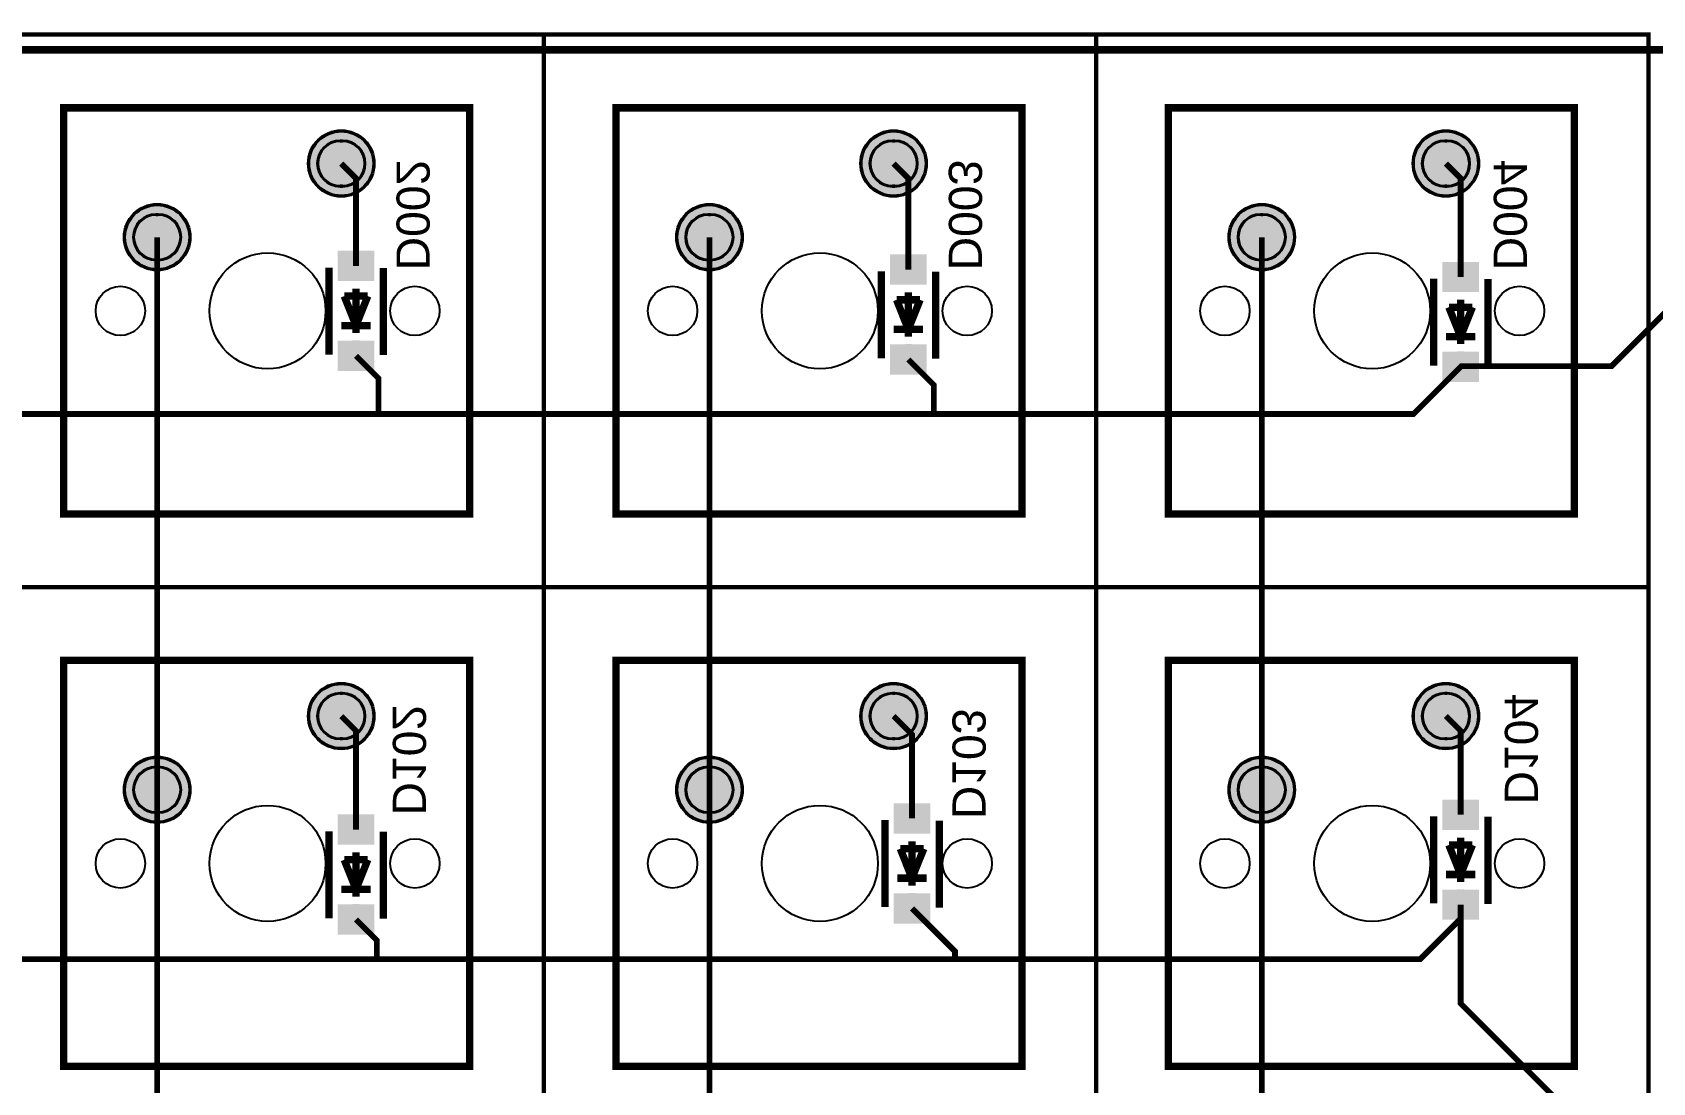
# Model space of a CAD drawing. Header units: millimetres. Extents: x 4 to 247, y 4 to 83.
# Drawn here: x 43.4 to 99.3, y 44 to 80.2 of the extents above; entities that cross this region are included whole.
import ezdxf

# ---------------------------------------------------------------- set-up
doc = ezdxf.new("R2010")
doc.units = ezdxf.units.MM
for name, color, linetype, true_color in [('BoardOutLine', 7, 'Continuous', 0xff00ff), ('BottomLayer', 7, 'Continuous', 0x0000ff), ('BottomPasteMaskLayer', 7, 'Continuous', 0x800000), ('BottomSilkLayer', 7, 'Continuous', 0x66cc33), ('BottomSolderMaskLayer', 7, 'Continuous', 0xaa00ff), ('Document', 7, 'Continuous', 0xffffff), ('Multi-Layer', 7, 'Continuous', 0xc0c0c0), ('TopLayer', 7, 'Continuous', 0xff0000), ('TopSilkLayer', 7, 'Continuous', 0xffcc00), ('TopSolderMaskLayer', 7, 'Continuous', 0x800080)]:
    doc.layers.add(name, color=color, linetype=linetype, true_color=true_color)
doc.styles.get("Standard").update_dxf_attribs({"font": 'arial.ttf'})

msp = doc.modelspace()

# ---------------------------------------------------------------- hatches: boundary and pattern name
at = {"layer": 'BottomLayer'}
for points in [[(55.21, 71.662), (55.21, 72.662), (54.01, 72.662), (54.01, 71.662)], [(74.26, 71.535), (74.26, 72.535), (73.06, 72.535), (73.06, 71.535)], [(93.31, 71.281), (93.31, 72.281), (92.11, 72.281), (92.11, 71.281)], [(55.21, 68.562), (55.21, 69.562), (54.01, 69.562), (54.01, 68.562)], [(74.26, 68.435), (74.26, 69.435), (73.06, 69.435), (73.06, 68.435)], [(93.31, 68.181), (93.31, 69.181), (92.11, 69.181), (92.11, 68.181)], [(93.31, 52.739), (93.31, 53.739), (92.11, 53.739), (92.11, 52.739)], [(55.21, 52.231), (55.21, 53.231), (54.01, 53.231), (54.01, 52.231)], [(74.387, 52.612), (74.387, 53.612), (73.187, 53.612), (73.187, 52.612)], [(74.387, 49.512), (74.387, 50.512), (73.187, 50.512), (73.187, 49.512)], [(93.31, 49.639), (93.31, 50.639), (92.11, 50.639), (92.11, 49.639)], [(55.21, 49.131), (55.21, 50.131), (54.01, 50.131), (54.01, 49.131)]]:
    msp.add_hatch(color=256, dxfattribs=at).paths.add_polyline_path(points)
at = {"layer": 'BottomPasteMaskLayer'}
for points in [[(55.21, 71.662), (55.21, 72.662), (54.01, 72.662), (54.01, 71.662)], [(74.26, 71.535), (74.26, 72.535), (73.06, 72.535), (73.06, 71.535)], [(93.31, 71.281), (93.31, 72.281), (92.11, 72.281), (92.11, 71.281)], [(55.21, 68.562), (55.21, 69.562), (54.01, 69.562), (54.01, 68.562)], [(74.26, 68.435), (74.26, 69.435), (73.06, 69.435), (73.06, 68.435)], [(93.31, 68.181), (93.31, 69.181), (92.11, 69.181), (92.11, 68.181)], [(93.31, 52.739), (93.31, 53.739), (92.11, 53.739), (92.11, 52.739)], [(55.21, 52.231), (55.21, 53.231), (54.01, 53.231), (54.01, 52.231)], [(74.387, 52.612), (74.387, 53.612), (73.187, 53.612), (73.187, 52.612)], [(74.387, 49.512), (74.387, 50.512), (73.187, 50.512), (73.187, 49.512)], [(93.31, 49.639), (93.31, 50.639), (92.11, 50.639), (92.11, 49.639)], [(55.21, 49.131), (55.21, 50.131), (54.01, 50.131), (54.01, 49.131)]]:
    msp.add_hatch(color=256, dxfattribs=at).paths.add_polyline_path(points)
at = {"layer": 'BottomSolderMaskLayer'}
for points in [[(52.951, 75.692, 1), (55.253, 75.692, 1)], [(72.001, 75.692, 1), (74.303, 75.692, 1)], [(91.051, 75.692, 1), (93.353, 75.692, 1)], [(46.601, 73.152, 1), (48.903, 73.152, 1)], [(65.651, 73.152, 1), (67.953, 73.152, 1)], [(84.701, 73.152, 1), (87.003, 73.152, 1)], [(55.241, 71.641), (55.241, 72.683), (53.98, 72.683), (53.98, 71.641)], [(74.291, 71.514), (74.291, 72.556), (73.03, 72.556), (73.03, 71.514)], [(93.341, 71.26), (93.341, 72.302), (92.08, 72.302), (92.08, 71.26)], [(55.241, 68.541), (55.241, 69.583), (53.98, 69.583), (53.98, 68.541)], [(74.291, 68.414), (74.291, 69.456), (73.03, 69.456), (73.03, 68.414)], [(93.341, 68.16), (93.341, 69.202), (92.08, 69.202), (92.08, 68.16)], [(52.951, 56.642, 1), (55.253, 56.642, 1)], [(72.001, 56.642, 1), (74.303, 56.642, 1)], [(91.051, 56.642, 1), (93.353, 56.642, 1)], [(46.601, 54.102, 1), (48.903, 54.102, 1)], [(65.651, 54.102, 1), (67.953, 54.102, 1)], [(84.701, 54.102, 1), (87.003, 54.102, 1)], [(93.341, 52.718), (93.341, 53.76), (92.08, 53.76), (92.08, 52.718)], [(55.241, 52.21), (55.241, 53.252), (53.98, 53.252), (53.98, 52.21)], [(74.418, 52.591), (74.418, 53.633), (73.157, 53.633), (73.157, 52.591)], [(74.418, 49.491), (74.418, 50.533), (73.157, 50.533), (73.157, 49.491)], [(93.341, 49.618), (93.341, 50.66), (92.08, 50.66), (92.08, 49.618)], [(55.241, 49.11), (55.241, 50.152), (53.98, 50.152), (53.98, 49.11)]]:
    msp.add_hatch(color=256, dxfattribs=at).paths.add_polyline_path(points)
at = {"layer": 'Document'}
for points in [[(54.174, 72.084), (55.063, 72.084), (55.063, 72.338), (54.174, 72.338)], [(54.737, 71.755), (54.737, 72.644), (54.483, 72.644), (54.483, 71.755)], [(73.224, 71.957), (74.113, 71.957), (74.113, 72.211), (73.224, 72.211)], [(73.787, 71.628), (73.787, 72.517), (73.533, 72.517), (73.533, 71.628)], [(92.837, 71.374), (92.837, 72.263), (92.583, 72.263), (92.583, 71.374)], [(92.274, 71.703), (93.163, 71.703), (93.163, 71.957), (92.274, 71.957)], [(54.737, 68.707), (54.737, 69.596), (54.483, 69.596), (54.483, 68.707)], [(73.787, 68.58), (73.787, 69.469), (73.533, 69.469), (73.533, 68.58)], [(92.837, 68.326), (92.837, 69.215), (92.583, 69.215), (92.583, 68.326)], [(92.837, 52.832), (92.837, 53.721), (92.583, 53.721), (92.583, 52.832)], [(54.737, 52.324), (54.737, 53.213), (54.483, 53.213), (54.483, 52.324)], [(73.351, 53.033), (74.24, 53.033), (74.24, 53.287), (73.351, 53.287)], [(73.914, 52.705), (73.914, 53.594), (73.66, 53.594), (73.66, 52.705)], [(92.274, 53.16), (93.163, 53.16), (93.163, 53.414), (92.274, 53.414)], [(54.174, 52.652), (55.063, 52.652), (55.063, 52.906), (54.174, 52.906)], [(73.914, 49.657), (73.914, 50.546), (73.66, 50.546), (73.66, 49.657)], [(92.837, 49.784), (92.837, 50.673), (92.583, 50.673), (92.583, 49.784)], [(54.737, 49.276), (54.737, 50.165), (54.483, 50.165), (54.483, 49.276)]]:
    msp.add_hatch(color=256, dxfattribs=at).paths.add_polyline_path(points)
at = {"layer": 'Multi-Layer'}
for points in [[(53.002, 75.692, 1), (55.202, 75.692, 1)], [(72.052, 75.692, 1), (74.252, 75.692, 1)], [(91.102, 75.692, 1), (93.302, 75.692, 1)], [(46.652, 73.152, 1), (48.852, 73.152, 1)], [(65.702, 73.152, 1), (67.902, 73.152, 1)], [(84.752, 73.152, 1), (86.952, 73.152, 1)], [(53.002, 56.642, 1), (55.202, 56.642, 1)], [(72.052, 56.642, 1), (74.252, 56.642, 1)], [(91.102, 56.642, 1), (93.302, 56.642, 1)], [(46.652, 54.102, 1), (48.852, 54.102, 1)], [(65.702, 54.102, 1), (67.902, 54.102, 1)], [(84.752, 54.102, 1), (86.952, 54.102, 1)]]:
    msp.add_hatch(color=256, dxfattribs=at).paths.add_polyline_path(points)
at = {"layer": 'TopSolderMaskLayer'}
for points in [[(52.951, 75.692, 1), (55.253, 75.692, 1)], [(72.001, 75.692, 1), (74.303, 75.692, 1)], [(91.051, 75.692, 1), (93.353, 75.692, 1)], [(46.601, 73.152, 1), (48.903, 73.152, 1)], [(65.651, 73.152, 1), (67.953, 73.152, 1)], [(84.701, 73.152, 1), (87.003, 73.152, 1)], [(52.951, 56.642, 1), (55.253, 56.642, 1)], [(72.001, 56.642, 1), (74.303, 56.642, 1)], [(91.051, 56.642, 1), (93.353, 56.642, 1)], [(46.601, 54.102, 1), (48.903, 54.102, 1)], [(65.651, 54.102, 1), (67.953, 54.102, 1)], [(84.701, 54.102, 1), (87.003, 54.102, 1)]]:
    msp.add_hatch(color=256, dxfattribs=at).paths.add_polyline_path(points)

# ---------------------------------------------------------------- linework, layer by layer
at = {"layer": 'BoardOutLine', "const_width": 0.254}
msp.add_lwpolyline([(245.768, 79.612), (4.93, 79.612)], dxfattribs=at)
at = {"layer": 'BottomLayer', "const_width": 0.2}
for points in [[(54.102, 75.692), (54.61, 75.184), (54.61, 72.162)], [(73.152, 75.692), (73.66, 75.184), (73.66, 72.035)], [(92.202, 75.692), (92.71, 75.184), (92.71, 71.781)], [(92.71, 68.681), (92.736, 68.707), (97.917, 68.707), (100.965, 71.755), (102.235, 71.755)], [(16.51, 69.062), (16.51, 68.453), (17.907, 67.056), (91.085, 67.056), (92.71, 68.681)], [(54.61, 69.062), (55.386, 68.286), (55.386, 67.056)], [(73.66, 68.935), (74.538, 68.057), (74.538, 67.056)], [(54.102, 56.642), (54.61, 56.134), (54.61, 52.731)], [(73.152, 56.642), (73.787, 56.007), (73.787, 53.112)], [(92.202, 56.642), (92.71, 56.134), (92.71, 53.239)], [(16.51, 49.504), (17.754, 48.26), (91.313, 48.26), (92.71, 49.657), (92.71, 50.139)], [(73.787, 50.012), (75.27, 48.53), (75.27, 48.26)], [(92.71, 50.139), (92.71, 46.736), (96.393, 43.053)], [(54.61, 49.631), (55.328, 48.913), (55.328, 48.26)]]:
    msp.add_lwpolyline(points, dxfattribs=at)
at = {"layer": 'BottomSilkLayer', "const_width": 0.254}
for points in [[(53.677, 69.105), (53.677, 72.105)], [(55.557, 69.092), (55.557, 72.092)], [(72.727, 68.978), (72.727, 71.978)], [(74.607, 68.965), (74.607, 71.965)], [(91.777, 68.724), (91.777, 71.724)], [(93.657, 68.711), (93.657, 71.711)], [(54.204, 71.12), (54.61, 70.104)], [(55.017, 71.12), (54.204, 71.12)], [(54.61, 69.85), (54.61, 71.374)], [(54.61, 70.104), (55.017, 71.12)], [(73.254, 70.993), (73.66, 69.977)], [(74.067, 70.993), (73.254, 70.993)], [(73.66, 69.723), (73.66, 71.247)], [(73.66, 69.977), (74.067, 70.993)], [(92.71, 69.469), (92.71, 70.993)], [(92.304, 70.739), (92.71, 69.723)], [(93.117, 70.739), (92.304, 70.739)], [(92.71, 69.723), (93.117, 70.739)], [(55.118, 70.104), (54.102, 70.104)], [(74.168, 69.977), (73.152, 69.977)], [(93.218, 69.723), (92.202, 69.723)], [(72.854, 50.055), (72.854, 53.055)], [(74.734, 50.042), (74.734, 53.042)], [(91.777, 50.182), (91.777, 53.182)], [(93.657, 50.169), (93.657, 53.169)], [(53.677, 49.674), (53.677, 52.674)], [(55.557, 49.661), (55.557, 52.661)], [(92.71, 50.927), (92.71, 52.451)], [(54.61, 50.419), (54.61, 51.943)], [(73.381, 52.07), (73.787, 51.054)], [(74.194, 52.07), (73.381, 52.07)], [(73.787, 50.8), (73.787, 52.324)], [(73.787, 51.054), (74.194, 52.07)], [(92.304, 52.197), (92.71, 51.181)], [(93.117, 52.197), (92.304, 52.197)], [(92.71, 51.181), (93.117, 52.197)], [(54.204, 51.689), (54.61, 50.673)], [(55.017, 51.689), (54.204, 51.689)], [(54.61, 50.673), (55.017, 51.689)], [(74.295, 51.054), (73.279, 51.054)], [(93.218, 51.181), (92.202, 51.181)], [(55.118, 50.673), (54.102, 50.673)]]:
    msp.add_lwpolyline(points, dxfattribs=at)
at = {"layer": 'BottomSolderMaskLayer'}
for points in [[(54.062, 76.49), (54.142, 76.49)], [(73.112, 76.49), (73.192, 76.49)], [(92.162, 76.49), (92.242, 76.49)], [(54.062, 74.894), (54.142, 74.894)], [(73.112, 74.894), (73.192, 74.894)], [(92.162, 74.894), (92.242, 74.894)], [(47.712, 73.95), (47.792, 73.95)], [(66.762, 73.95), (66.842, 73.95)], [(85.812, 73.95), (85.892, 73.95)], [(47.712, 72.354), (47.792, 72.354)], [(66.762, 72.354), (66.842, 72.354)], [(85.812, 72.354), (85.892, 72.354)], [(54.062, 57.44), (54.142, 57.44)], [(73.112, 57.44), (73.192, 57.44)], [(92.162, 57.44), (92.242, 57.44)], [(54.062, 55.844), (54.142, 55.844)], [(73.112, 55.844), (73.192, 55.844)], [(92.162, 55.844), (92.242, 55.844)], [(47.712, 54.9), (47.792, 54.9)], [(66.762, 54.9), (66.842, 54.9)], [(85.812, 54.9), (85.892, 54.9)], [(47.712, 53.304), (47.792, 53.304)], [(66.762, 53.304), (66.842, 53.304)], [(85.812, 53.304), (85.892, 53.304)]]:
    msp.add_lwpolyline(points, close=True, dxfattribs=at)
for centre in [(54.102, 75.692), (73.152, 75.692), (92.202, 75.692), (47.752, 73.152), (66.802, 73.152), (85.852, 73.152), (54.102, 56.642), (73.152, 56.642), (92.202, 56.642), (47.752, 54.102), (66.802, 54.102), (85.852, 54.102)]:
    msp.add_circle(centre, 1.151, dxfattribs=at)
for centre, start, end in [((54.062, 75.692), 450, 270), ((54.142, 75.692), 270, 450), ((73.112, 75.692), 450, 270), ((73.192, 75.692), 270, 450), ((92.162, 75.692), 450, 270), ((92.242, 75.692), 270, 450), ((47.712, 73.152), 450, 270), ((47.792, 73.152), 270, 450), ((66.762, 73.152), 450, 270), ((66.842, 73.152), 270, 450), ((85.812, 73.152), 450, 270), ((85.892, 73.152), 270, 450), ((54.062, 56.642), 450, 270), ((54.142, 56.642), 270, 450), ((73.112, 56.642), 450, 270), ((73.192, 56.642), 270, 450), ((92.162, 56.642), 450, 270), ((92.242, 56.642), 270, 450), ((47.712, 54.102), 450, 270), ((47.792, 54.102), 270, 450), ((66.762, 54.102), 450, 270), ((66.842, 54.102), 270, 450), ((85.812, 54.102), 450, 270), ((85.892, 54.102), 270, 450)]:
    msp.add_arc(centre, 0.798, start, end, dxfattribs=at)
at = {"layer": 'Document', "const_width": 0.15}
for points in [[(42.037, 80.137), (61.087, 80.137), (61.087, 61.087), (42.037, 61.087), (42.037, 80.137)], [(61.087, 80.137), (80.137, 80.137), (80.137, 61.087), (61.087, 61.087), (61.087, 80.137)], [(80.137, 80.137), (99.187, 80.137), (99.187, 61.087), (80.137, 61.087), (80.137, 80.137)], [(42.037, 61.087), (61.087, 61.087), (61.087, 42.037), (42.037, 42.037), (42.037, 61.087)], [(61.087, 61.087), (80.137, 61.087), (80.137, 42.037), (61.087, 42.037), (61.087, 61.087)], [(80.137, 61.087), (99.187, 61.087), (99.187, 42.037), (80.137, 42.037), (80.137, 61.087)]]:
    msp.add_lwpolyline(points, close=True, dxfattribs=at)
for points in [[(46.562, 77.612), (44.562, 77.612), (44.562, 75.612)], [(56.562, 77.612), (58.562, 77.612), (58.562, 75.612)], [(65.612, 77.612), (63.612, 77.612), (63.612, 75.612)], [(75.612, 77.612), (77.612, 77.612), (77.612, 75.612)], [(84.662, 77.612), (82.662, 77.612), (82.662, 75.612)], [(94.662, 77.612), (96.662, 77.612), (96.662, 75.612)], [(44.562, 65.612), (44.562, 63.612), (46.562, 63.612)], [(56.562, 63.612), (58.562, 63.612), (58.562, 65.612)], [(63.612, 65.612), (63.612, 63.612), (65.612, 63.612)], [(75.612, 63.612), (77.612, 63.612), (77.612, 65.612)], [(82.662, 65.612), (82.662, 63.612), (84.662, 63.612)], [(94.662, 63.612), (96.662, 63.612), (96.662, 65.612)], [(46.562, 58.562), (44.562, 58.562), (44.562, 56.562)], [(56.562, 58.562), (58.562, 58.562), (58.562, 56.562)], [(65.612, 58.562), (63.612, 58.562), (63.612, 56.562)], [(75.612, 58.562), (77.612, 58.562), (77.612, 56.562)], [(84.662, 58.562), (82.662, 58.562), (82.662, 56.562)], [(94.662, 58.562), (96.662, 58.562), (96.662, 56.562)], [(44.562, 46.562), (44.562, 44.562), (46.562, 44.562)], [(56.562, 44.562), (58.562, 44.562), (58.562, 46.562)], [(63.612, 46.562), (63.612, 44.562), (65.612, 44.562)], [(75.612, 44.562), (77.612, 44.562), (77.612, 46.562)], [(82.662, 46.562), (82.662, 44.562), (84.662, 44.562)], [(94.662, 44.562), (96.662, 44.562), (96.662, 46.562)]]:
    msp.add_lwpolyline(points, dxfattribs=at)
at = {"layer": 'Multi-Layer'}
for points in [[(54.064, 76.455), (54.14, 76.455)], [(73.114, 76.455), (73.19, 76.455)], [(92.164, 76.455), (92.24, 76.455)], [(54.064, 74.93), (54.14, 74.93)], [(73.114, 74.93), (73.19, 74.93)], [(92.164, 74.93), (92.24, 74.93)], [(47.714, 73.915), (47.79, 73.915)], [(66.764, 73.915), (66.84, 73.915)], [(85.814, 73.915), (85.89, 73.915)], [(47.714, 72.39), (47.79, 72.39)], [(66.764, 72.39), (66.84, 72.39)], [(85.814, 72.39), (85.89, 72.39)], [(54.064, 57.405), (54.14, 57.405)], [(73.114, 57.405), (73.19, 57.405)], [(92.164, 57.405), (92.24, 57.405)], [(54.064, 55.88), (54.14, 55.88)], [(73.114, 55.88), (73.19, 55.88)], [(92.164, 55.88), (92.24, 55.88)], [(47.714, 54.865), (47.79, 54.865)], [(66.764, 54.865), (66.84, 54.865)], [(85.814, 54.865), (85.89, 54.865)], [(47.714, 53.34), (47.79, 53.34)], [(66.764, 53.34), (66.84, 53.34)], [(85.814, 53.34), (85.89, 53.34)]]:
    msp.add_lwpolyline(points, close=True, dxfattribs=at)
for centre, radius in [((54.102, 75.692), 1.1), ((73.152, 75.692), 1.1), ((92.202, 75.692), 1.1), ((47.752, 73.152), 1.1), ((66.802, 73.152), 1.1), ((85.852, 73.152), 1.1), ((51.562, 70.612), 2), ((70.612, 70.612), 2), ((89.662, 70.612), 2), ((46.482, 70.612), 0.851), ((56.642, 70.612), 0.851), ((65.532, 70.612), 0.851), ((75.692, 70.612), 0.851), ((84.582, 70.612), 0.851), ((94.742, 70.612), 0.851), ((54.102, 56.642), 1.1), ((73.152, 56.642), 1.1), ((92.202, 56.642), 1.1), ((47.752, 54.102), 1.1), ((66.802, 54.102), 1.1), ((85.852, 54.102), 1.1), ((51.562, 51.562), 2), ((70.612, 51.562), 2), ((89.662, 51.562), 2), ((46.482, 51.562), 0.851), ((56.642, 51.562), 0.851), ((65.532, 51.562), 0.851), ((75.692, 51.562), 0.851), ((84.582, 51.562), 0.851), ((94.742, 51.562), 0.851)]:
    msp.add_circle(centre, radius, dxfattribs=at)
for centre, start, end in [((54.064, 75.692), 450, 270), ((54.14, 75.692), 270, 450), ((73.114, 75.692), 450, 270), ((73.19, 75.692), 270, 450), ((92.164, 75.692), 450, 270), ((92.24, 75.692), 270, 450), ((47.714, 73.152), 450, 270), ((47.79, 73.152), 270, 450), ((66.764, 73.152), 450, 270), ((66.84, 73.152), 270, 450), ((85.814, 73.152), 450, 270), ((85.89, 73.152), 270, 450), ((54.064, 56.642), 450, 270), ((54.14, 56.642), 270, 450), ((73.114, 56.642), 450, 270), ((73.19, 56.642), 270, 450), ((92.164, 56.642), 450, 270), ((92.24, 56.642), 270, 450), ((47.714, 54.102), 450, 270), ((47.79, 54.102), 270, 450), ((66.764, 54.102), 450, 270), ((66.84, 54.102), 270, 450), ((85.814, 54.102), 450, 270), ((85.89, 54.102), 270, 450)]:
    msp.add_arc(centre, 0.763, start, end, dxfattribs=at)
at = {"layer": 'TopLayer', "const_width": 0.2}
for points in [[(47.752, 73.152), (47.752, 54.102)], [(66.802, 73.152), (66.802, 54.102)], [(85.852, 73.152), (85.852, 54.102)], [(47.752, 54.102), (47.752, 35.052)], [(66.802, 54.102), (66.802, 35.052)], [(85.852, 54.102), (85.852, 35.052)]]:
    msp.add_lwpolyline(points, dxfattribs=at)
at = {"layer": 'TopSilkLayer', "const_width": 0.254}
for points in [[(44.53, 77.612), (58.53, 77.612), (58.53, 63.612), (44.53, 63.612), (44.53, 77.612)], [(77.58, 63.612), (63.58, 63.612), (63.58, 77.612), (77.58, 77.612), (77.58, 63.612)], [(96.63, 77.612), (96.63, 63.612), (82.63, 63.612), (82.63, 77.612), (96.63, 77.612)], [(44.53, 58.562), (58.53, 58.562), (58.53, 44.562), (44.53, 44.562), (44.53, 58.562)], [(77.58, 58.562), (77.58, 44.562), (63.58, 44.562), (63.58, 58.562), (77.58, 58.562)], [(82.63, 44.562), (82.63, 58.562), (96.63, 58.562), (96.63, 44.562), (82.63, 44.562)]]:
    msp.add_lwpolyline(points, close=True, dxfattribs=at)
at = {"layer": 'TopSolderMaskLayer'}
for points in [[(54.062, 76.49), (54.142, 76.49)], [(73.112, 76.49), (73.192, 76.49)], [(92.162, 76.49), (92.242, 76.49)], [(54.062, 74.894), (54.142, 74.894)], [(73.112, 74.894), (73.192, 74.894)], [(92.162, 74.894), (92.242, 74.894)], [(47.712, 73.95), (47.792, 73.95)], [(66.762, 73.95), (66.842, 73.95)], [(85.812, 73.95), (85.892, 73.95)], [(47.712, 72.354), (47.792, 72.354)], [(66.762, 72.354), (66.842, 72.354)], [(85.812, 72.354), (85.892, 72.354)], [(54.062, 57.44), (54.142, 57.44)], [(73.112, 57.44), (73.192, 57.44)], [(92.162, 57.44), (92.242, 57.44)], [(54.062, 55.844), (54.142, 55.844)], [(73.112, 55.844), (73.192, 55.844)], [(92.162, 55.844), (92.242, 55.844)], [(47.712, 54.9), (47.792, 54.9)], [(66.762, 54.9), (66.842, 54.9)], [(85.812, 54.9), (85.892, 54.9)], [(47.712, 53.304), (47.792, 53.304)], [(66.762, 53.304), (66.842, 53.304)], [(85.812, 53.304), (85.892, 53.304)]]:
    msp.add_lwpolyline(points, close=True, dxfattribs=at)
for centre in [(54.102, 75.692), (73.152, 75.692), (92.202, 75.692), (47.752, 73.152), (66.802, 73.152), (85.852, 73.152), (54.102, 56.642), (73.152, 56.642), (92.202, 56.642), (47.752, 54.102), (66.802, 54.102), (85.852, 54.102)]:
    msp.add_circle(centre, 1.151, dxfattribs=at)
for centre, start, end in [((54.062, 75.692), 450, 270), ((54.142, 75.692), 270, 450), ((73.112, 75.692), 450, 270), ((73.192, 75.692), 270, 450), ((92.162, 75.692), 450, 270), ((92.242, 75.692), 270, 450), ((47.712, 73.152), 450, 270), ((47.792, 73.152), 270, 450), ((66.762, 73.152), 450, 270), ((66.842, 73.152), 270, 450), ((85.812, 73.152), 450, 270), ((85.892, 73.152), 270, 450), ((54.062, 56.642), 450, 270), ((54.142, 56.642), 270, 450), ((73.112, 56.642), 450, 270), ((73.192, 56.642), 270, 450), ((92.162, 56.642), 450, 270), ((92.242, 56.642), 270, 450), ((47.712, 54.102), 450, 270), ((47.792, 54.102), 270, 450), ((66.762, 54.102), 450, 270), ((66.842, 54.102), 270, 450), ((85.812, 54.102), 450, 270), ((85.892, 54.102), 270, 450)]:
    msp.add_arc(centre, 0.798, start, end, dxfattribs=at)

# ---------------------------------------------------------------- texts
at = {"layer": 'BottomSilkLayer', "text_generation_flag": 2}
for s, p in [('D002', (56.007, 72.009)), ('D003', (75.057, 72.009)), ('D004', (93.853, 72.009)), ('D104', (94.234, 53.594)), ('D102', (55.88, 53.213)), ('D103', (75.184, 53.086))]:
    msp.add_text(s, height=1.143, rotation=270, dxfattribs=at).set_placement(p)

doc.saveas('drawing.dxf')
